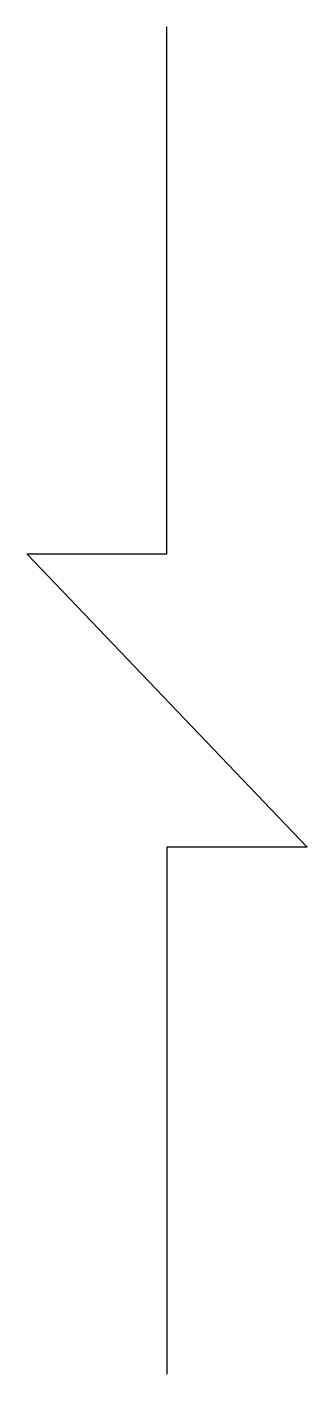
# Model space of a CAD drawing. Extents: x -67.5 to -61.4, y 1370 to 1399.3.
import ezdxf

# ---------------------------------------------------------------- set-up
doc = ezdxf.new("R2010")
doc.units = 0
doc.header["$LTSCALE"] = 10
doc.header["$MEASUREMENT"] = 0
doc.layers.get('0').update_dxf_attribs({"linetype": 'CONTINUOUS'})

msp = doc.modelspace()

# ---------------------------------------------------------------- linework, layer by layer
at = {"color": 11}
for p, q in [((-64.451, 1387.862), (-64.451, 1399.314)), ((-67.497, 1387.862), (-64.451, 1387.862)), ((-67.497, 1387.862), (-61.404, 1381.484)), ((-61.404, 1381.484), (-64.451, 1381.484)), ((-64.451, 1381.484), (-64.451, 1370.032))]:
    msp.add_line(p, q, dxfattribs=at)

doc.saveas('drawing.dxf')
